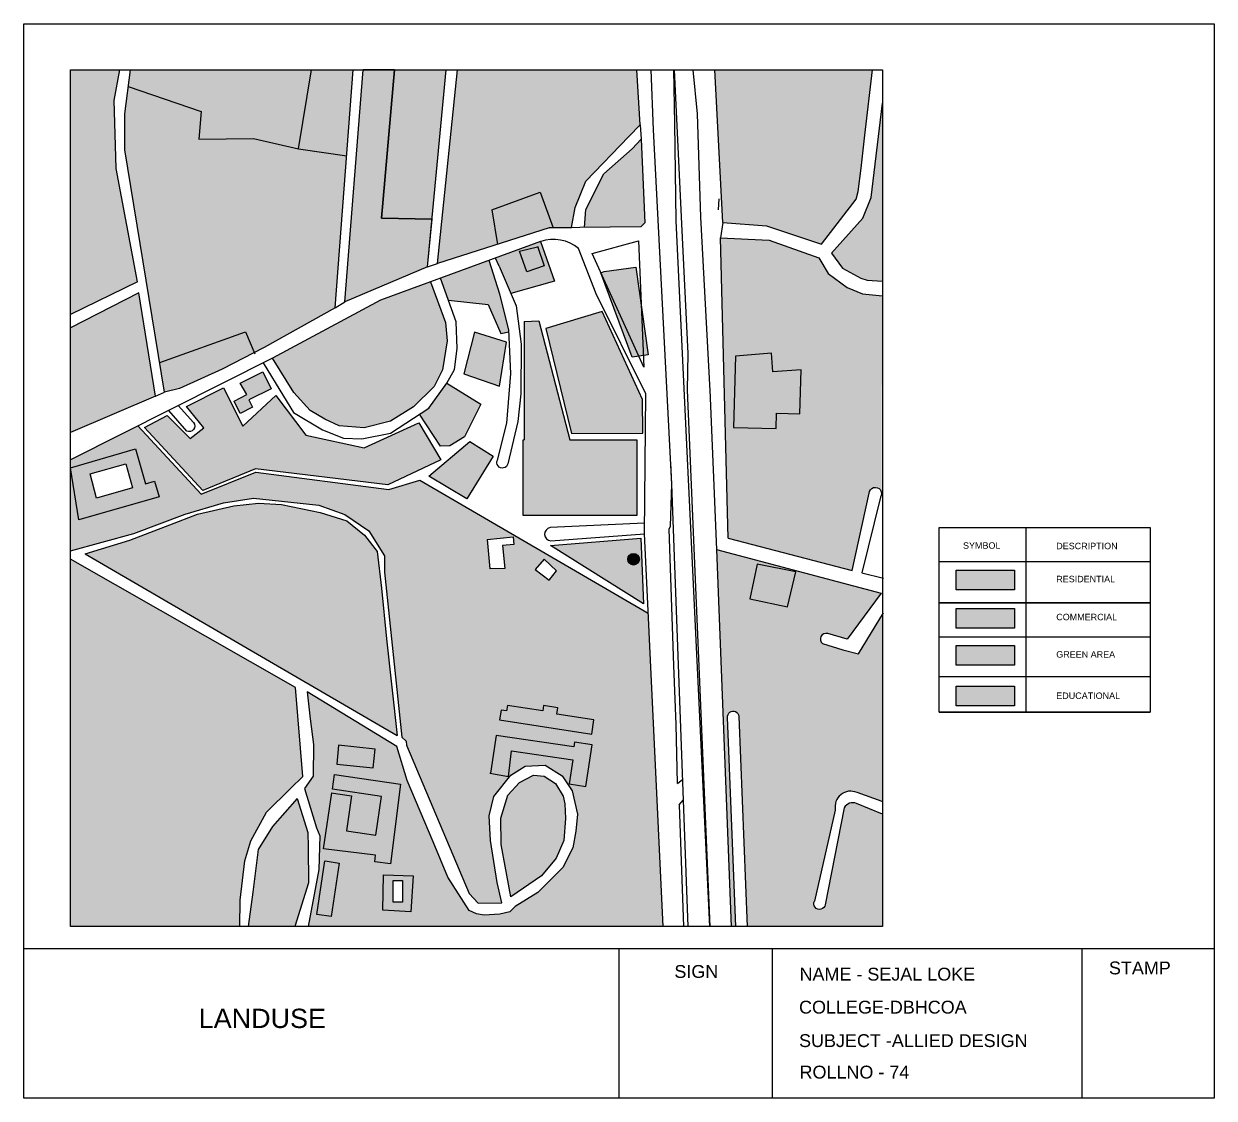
# Model space of a CAD drawing. Header units: millimetres. Extents: x -75360 to 914439, y -5036 to 71141.
# Drawn here: x 305610 to 342651, y -4329 to 29103 of the extents above; entities that cross this region are included whole.
import ezdxf

# ---------------------------------------------------------------- set-up
doc = ezdxf.new("R2010")
doc.units = ezdxf.units.MM
doc.styles.get("Standard").update_dxf_attribs({"font": 'arial.ttf'})

msp = doc.modelspace()

# ---------------------------------------------------------------- hatches: boundary and pattern name
at = {"true_color": 0xf8d731}
h = msp.add_hatch(color=40, dxfattribs=at)
h.dxf.hatch_style = 1
h.paths.add_polyline_path([(315660, 24996), (314155, 25212), (312752, 25539), (311051, 25515), (311130, 26378), (308861, 27148), (308754, 26305), (308755, 26017), (308757, 25178), (309841, 18559), (312507, 19515), (312780, 18869), (313093, 19028), (315303, 20262)])
h.paths.add_polyline_path([(315861, 27673), (314559, 27673), (314155, 25212), (315660, 24996)])
h.paths.add_polyline_path([(318755, 27672), (317148, 27672), (316741, 23060), (318312, 23028)])
h.paths.add_polyline_path([(324435, 25597), (324786, 25962), (324681, 27670), (319102, 27672), (318483, 21640), (320345, 22238), (320170, 23317), (321677, 23868), (322083, 22757), (322652, 22764), (322770, 23384), (323098, 24204)])
h.paths.add_polyline_path([(314386, 16299), (313449, 17538), (312427, 16578), (311823, 17777), (310674, 17198), (311210, 16528), (310785, 16195), (310073, 16912), (309361, 16545), (311183, 14583), (312824, 15252), (316932, 14757), (318586, 15537), (317906, 16684), (316197, 15904)])
h.paths.add_polyline_path([(320218, 15648), (319488, 16110), (318215, 15027), (319394, 14325)])
h.paths.add_polyline_path([(324686, 16154), (322596, 16154), (321636, 19863), (321182, 19836), (321182, 16154), (321150, 16154), (321150, 13806), (324686, 13806)])
h.paths.add_polyline_path([(324807, 13099), (322000, 12872), (324897, 11050)])
h.paths.add_polyline_path([(324402, 12443, -1), (324764, 12443, -1)], flags=16)
h.paths.add_polyline_path([(320631, 19195), (319634, 19511), (319299, 18208), (320408, 17826)])
h.paths.add_polyline_path([(331663, 24612), (331783, 25641), (332021, 27667), (327115, 27669), (327362, 22916), (328721, 22818), (330433, 22251), (331509, 23643), (331577, 23885)])
h.paths.add_polyline_path([(332331, 10723), (331584, 9497), (331090, 9623), (330458, 9815, -0.804471), (330624, 10127), (331230, 9956), (332286, 11385), (327167, 12746), (327619, 1012), (327769, 1012), (327511, 7515, -1.0475), (327860, 7550), (328116, 1012), (332331, 1012), (332331, 4509), (331523, 4840, 0.375622), (331136, 4708), (330549, 1691, -1.147601), (330211, 1807), (330861, 4638, -0.606709), (331537, 5183), (332331, 4902)])
h.paths.add_polyline_path([(329371, 10965), (328201, 11212), (328429, 12291), (329633, 12045)], flags=16)
h.paths.add_polyline_path([(331703, 20704), (331233, 20898), (330640, 21332), (330349, 21817), (328802, 22366), (327290, 22441), (327527, 13096), (331389, 12093), (331916, 14493, -0.982637), (332301, 14486), (332315, 20641)])
h.paths.add_polyline_path([(329760, 16963), (329035, 16982), (329022, 16509), (327697, 16545), (327756, 18764), (328874, 18851), (328918, 18272), (329797, 18340)], flags=16)
h.paths.add_polyline_path([(309194, 20731), (307067, 19641), (307067, 16383), (309707, 17513)])
h.paths.add_polyline_path([(308484, 24604), (308450, 25669), (308418, 26716), (308602, 27675), (307067, 27675), (307067, 20054), (309148, 21075)])
h.paths.add_polyline_path([(332331, 26635), (331972, 23696), (331717, 23060), (330741, 21971), (331089, 21497), (331653, 21189), (331854, 21128), (332331, 21098)])
h.paths.add_polyline_path([(337665, 6924), (339302, 6924), (339302, 7336), (337665, 7336)], flags=9)
h.paths.add_polyline_path([(337672, 10432), (339666, 10432), (339666, 10844), (337672, 10844)], flags=9)
h.paths.add_polyline_path([(337664, 11613), (339596, 11613), (339596, 12025), (337664, 12025)], flags=9)
h.paths.add_polyline_path([(339251, -701), (341376, -701), (341376, 123), (339251, 123)], flags=9)
h.paths.add_polyline_path([(337671, 9269), (339604, 9269), (339604, 9681), (337671, 9681)], flags=9)
h.paths.add_polyline_path([(337686, 4580), (339292, 4580), (339292, 4992), (337686, 4992)], flags=9)
h.paths.add_polyline_path([(329605, -1921), (335022, -1921), (335022, -1097), (329605, -1097)], flags=9)
h.paths.add_polyline_path([(337664, 5638), (339286, 5638), (339286, 6050), (337664, 6050)], flags=9)
h.paths.add_polyline_path([(310883, -2483), (317098, -2483), (317098, -1247), (310883, -1247)], flags=9)
h.paths.add_polyline_path([(329604, -3943), (333221, -3943), (333221, -3119), (329604, -3119)], flags=9)
h.paths.add_polyline_path([(334772, 12655), (336037, 12655), (336037, 13068), (334772, 13068)], flags=9)
h.paths.add_polyline_path([(337665, 12641), (339674, 12641), (339674, 13053), (337665, 13053)], flags=9)
h.paths.add_polyline_path([(329606, -894), (335271, -894), (335271, -70), (329606, -70)], flags=9)
h.paths.add_polyline_path([(325729, -812), (327295, -812), (327295, 13), (325729, 13)], flags=9)
h.paths.add_polyline_path([(337664, 7982), (339751, 7982), (339751, 8395), (337664, 8395)], flags=9)
h.paths.add_polyline_path([(329607, -2963), (336918, -2963), (336918, -2139), (329607, -2139)], flags=9)
at = {"true_color": 0x4554a5}
h = msp.add_hatch(color=175, dxfattribs=at)
h.dxf.hatch_style = 1
h.paths.add_polyline_path([(314559, 27673), (308927, 27675), (308861, 27148), (311130, 26378), (311051, 25515), (312752, 25539), (314155, 25212)])
h.paths.add_polyline_path([(311735, 26489), (312488, 26332), (312581, 26813), (314155, 26509), (313962, 25509), (311651, 25956)], flags=0)
h.paths.add_polyline_path([(314155, 26509), (312581, 26813), (312488, 26332), (311735, 26489), (311651, 25956), (313962, 25509)], flags=16)
h.paths.add_polyline_path([(312780, 18869), (312507, 19515), (309841, 18559), (309992, 17642), (310458, 17752), (311779, 18360)])
h.paths.add_polyline_path([(324824, 25514), (324543, 25217), (323663, 24430), (323093, 23322), (323053, 22769), (324807, 22790), (324930, 22908)])
h.paths.add_polyline_path([(324822, 20331), (324653, 21530), (323670, 21392), (323567, 21359), (324745, 18759), (324884, 18779)])
h.paths.add_polyline_path([(323567, 21359), (324537, 18730), (324745, 18759)])
h.paths.add_polyline_path([(324822, 20331), (324884, 18779), (325038, 18800)])
h.paths.add_polyline_path([(321688, 22330), (320288, 21815), (320398, 21557), (320761, 20714), (322120, 21094)])
h.paths.add_polyline_path([(321264, 21385), (321038, 22026), (321598, 22167), (321798, 21574)], flags=16)
h.paths.add_polyline_path([(337665, 6924), (339302, 6924), (339302, 7336), (337665, 7336)], flags=9)
h.paths.add_polyline_path([(337672, 10432), (339666, 10432), (339666, 10844), (337672, 10844)], flags=9)
h.paths.add_polyline_path([(337664, 11613), (339596, 11613), (339596, 12025), (337664, 12025)], flags=9)
h.paths.add_polyline_path([(339251, -701), (341376, -701), (341376, 123), (339251, 123)], flags=9)
h.paths.add_polyline_path([(337671, 9269), (339604, 9269), (339604, 9681), (337671, 9681)], flags=9)
h.paths.add_polyline_path([(337686, 4580), (339292, 4580), (339292, 4992), (337686, 4992)], flags=9)
h.paths.add_polyline_path([(329605, -1921), (335022, -1921), (335022, -1097), (329605, -1097)], flags=9)
h.paths.add_polyline_path([(337664, 5638), (339286, 5638), (339286, 6050), (337664, 6050)], flags=9)
h.paths.add_polyline_path([(310883, -2483), (317098, -2483), (317098, -1247), (310883, -1247)], flags=9)
h.paths.add_polyline_path([(329604, -3943), (333221, -3943), (333221, -3119), (329604, -3119)], flags=9)
h.paths.add_polyline_path([(334772, 12655), (336037, 12655), (336037, 13068), (334772, 13068)], flags=9)
h.paths.add_polyline_path([(337665, 12641), (339674, 12641), (339674, 13053), (337665, 13053)], flags=9)
h.paths.add_polyline_path([(329606, -894), (335271, -894), (335271, -70), (329606, -70)], flags=9)
h.paths.add_polyline_path([(325729, -812), (327295, -812), (327295, 13), (325729, 13)], flags=9)
h.paths.add_polyline_path([(337664, 7982), (339751, 7982), (339751, 8395), (337664, 8395)], flags=9)
h.paths.add_polyline_path([(329607, -2963), (336918, -2963), (336918, -2139), (329607, -2139)], flags=9)
h = msp.add_hatch(color=175, dxfattribs=at)
h.dxf.hatch_style = 1
h.paths.add_polyline_path([(318312, 23028), (316741, 23060), (317148, 27672), (316168, 27672), (315596, 20452), (318170, 21539)])
h.paths.add_polyline_path([(321677, 23868), (320170, 23317), (320345, 22238), (321957, 22755), (322083, 22757)])
h.paths.add_polyline_path([(320086, 21740), (318580, 21187), (318822, 20506), (320058, 20369), (320450, 19462), (320700, 19514), (320697, 19580), (320425, 20685)])
h.paths.add_polyline_path([(329797, 18340), (328918, 18272), (328874, 18851), (327756, 18764), (327697, 16545), (329022, 16509), (329035, 16982), (329760, 16963)])
h = msp.add_hatch(color=175, dxfattribs=at)
h.dxf.hatch_style = 1
h.paths.add_polyline_path([(321598, 22167), (321038, 22026), (321264, 21385), (321798, 21574)])
h.paths.add_polyline_path([(314155, 26509), (312581, 26813), (312488, 26332), (311735, 26489), (311651, 25956), (313962, 25509)])
at = {"true_color": 0xf8d731}
h = msp.add_hatch(color=40, dxfattribs=at)
h.dxf.hatch_style = 1
h.paths.add_polyline_path([(318782, 19240), (318734, 19806), (318268, 21072), (316712, 20499), (313348, 18698), (314015, 17631), (314516, 17073), (314977, 16802), (315427, 16589), (316198, 16531), (317017, 16734), (317739, 17180), (318379, 17819), (318636, 18332)])
at = {"true_color": 0x139b48}
h = msp.add_hatch(color=114, dxfattribs=at)
h.dxf.hatch_style = 1
h.paths.add_polyline_path([(323607, 20152), (321857, 19623), (322650, 16350), (324868, 16360), (324864, 17408)])
h.paths.add_polyline_path([(325041, 10765), (317937, 14899), (316967, 14610), (312830, 15156), (311132, 14463), (309161, 16591), (307067, 15538), (307067, 15284), (309086, 15881), (309399, 14786), (309679, 14866), (309817, 14385), (307325, 13672), (307067, 15284), (307067, 12704), (309038, 13246), (310627, 13843), (311826, 14199), (312752, 14339), (314786, 14127), (315596, 13833), (316350, 13324), (316833, 12551), (316833, 12035), (317373, 6905), (317510, 6783), (317518, 6661), (319471, 2045), (319745, 1740), (320484, 1748), (320338, 2380), (320131, 3686), (320086, 4457), (320238, 5060), (320760, 5719), (321215, 6000), (321829, 6033), (322365, 5704), (322677, 5240), (322838, 4508), (322786, 3977), (322690, 3464), (322379, 2851), (321601, 2069), (320899, 1637), (320731, 1474), (320419, 1397), (319933, 1363), (319693, 1411), (319467, 1512), (318804, 2553), (318343, 3650), (317541, 5554), (317214, 6616), (314423, 8313), (314525, 7479), (314621, 6680), (314611, 5694), (314347, 5311), (314717, 4087), (314816, 3836), (314787, 2786), (314457, 1012), (325507, 1012)])
h.paths.add_polyline_path([(320121, 12142), (320034, 13061), (320832, 13136), (320855, 12898), (320505, 12865), (320573, 12151)], flags=16)
h.paths.add_polyline_path([(320461, 7748), (320634, 7722), (320661, 7894), (321758, 7726), (321782, 7886), (322227, 7818), (322197, 7624), (323350, 7448), (323282, 7002), (320414, 7441)], flags=16)
h.paths.add_polyline_path([(321521, 12123), (321805, 12440), (322188, 12086), (321956, 11786)], flags=16)
h.paths.add_polyline_path([(320305, 6960), (322728, 6602), (322750, 6749), (323293, 6668), (323102, 5374), (322584, 5451), (322695, 6201), (320784, 6483), (320696, 5679), (320131, 5782)], flags=16)
h.paths.add_polyline_path([(316539, 6532), (316480, 5953), (315353, 6069), (315402, 6652)], flags=16)
h.paths.add_polyline_path([(317332, 5438), (317025, 2963), (316532, 3025), (316558, 3231), (314935, 3432), (315193, 5169), (315809, 5078), (315647, 3992), (316567, 3856), (316745, 5059), (315212, 5287), (315280, 5743)], flags=16)
h.paths.add_polyline_path([(317721, 2587), (317649, 1468), (316781, 1524), (316803, 2617)], flags=16)
h.paths.add_polyline_path([(317396, 2446), (317396, 1775), (317098, 1775), (317098, 2446)], flags=0)
h.paths.add_polyline_path([(315419, 2988), (315174, 1326), (314732, 1391), (314980, 3054)], flags=16)
h.paths.add_polyline_path([(316737, 11546), (316608, 12682), (316210, 13194), (315657, 13633), (314836, 13894), (313632, 14144), (312910, 14185), (312148, 14107), (311017, 13843), (310150, 13509), (308904, 13031), (307520, 12607), (317223, 6959), (316900, 9960)], flags=17)
h.paths.add_polyline_path([(314066, 8453), (307067, 12441), (307067, 1012), (312327, 1012), (312337, 1833), (312492, 3057), (312670, 3684), (313166, 4575), (313911, 5306), (314294, 5682)], flags=17)
h.paths.add_polyline_path([(314472, 2369), (314453, 3483), (314445, 3940), (314120, 5001), (313344, 4126), (312902, 3413), (312732, 2081), (312595, 1012), (314047, 1012)], flags=17)
h.paths.add_polyline_path([(322440, 4834), (322393, 5070), (322155, 5465), (321802, 5694), (321472, 5726), (321035, 5492), (320673, 5104), (320449, 4386), (320460, 3565), (320763, 1937), (321720, 2591), (322180, 3139), (322410, 3685), (322470, 4372)], flags=17)
at = {"true_color": 0xf8d731}
h = msp.add_hatch(color=40, dxfattribs=at)
h.dxf.hatch_style = 1
h.paths.add_polyline_path([(313044, 18277), (312340, 17924), (312550, 17563), (312154, 17364), (312346, 16981), (312725, 17172), (312612, 17397), (313310, 17748)])
at = {"true_color": 0x139b48}
h = msp.add_hatch(color=114, dxfattribs=at)
h.dxf.hatch_style = 1
h.paths.add_polyline_path([(319836, 17268), (318776, 17919), (318213, 17142), (317924, 16954), (318572, 15958), (318864, 15966), (319318, 16249)])
at = {"true_color": 0x991b1e}
h = msp.add_hatch(color=244, dxfattribs=at)
h.dxf.hatch_style = 1
h.paths.add_polyline_path([(309817, 14385), (309679, 14866), (309399, 14786), (309086, 15881), (307067, 15284), (307325, 13672)])
h.paths.add_polyline_path([(307867, 14346), (307677, 15099), (308786, 15412), (308997, 14664)], flags=16)
at = {"true_color": 0xfe1916}
h = msp.add_hatch(color=1, dxfattribs=at)
h.dxf.hatch_style = 1
h.paths.add_polyline_path([(324764, 12443, 1), (324402, 12443, 1)])
at = {"true_color": 0xf8d731}
h = msp.add_hatch(color=40, dxfattribs=at)
h.dxf.hatch_style = 1
h.paths.add_polyline_path([(329633, 12045), (328429, 12291), (328201, 11212), (329371, 10965)])
h = msp.add_hatch(color=40, dxfattribs=at)
h.dxf.hatch_style = 1
h.paths.add_polyline_path([(336438, 12098), (334619, 12098), (334619, 11492), (336438, 11492)])
at = {"true_color": 0x105689}
h = msp.add_hatch(color=146, dxfattribs=at)
h.dxf.hatch_style = 1
h.paths.add_polyline_path([(336438, 10905), (334619, 10905), (334619, 10299), (336438, 10299)])
at = {"true_color": 0x139b48}
h = msp.add_hatch(color=114, dxfattribs=at)
h.dxf.hatch_style = 1
h.paths.add_polyline_path([(336438, 9753), (334619, 9753), (334619, 9148), (336438, 9148)])
at = {"true_color": 0x991b1e}
h = msp.add_hatch(color=244, dxfattribs=at)
h.dxf.hatch_style = 1
h.paths.add_polyline_path([(336438, 8488), (334619, 8488), (334619, 7882), (336438, 7882)])
h = msp.add_hatch(color=244, dxfattribs=at)
h.dxf.hatch_style = 1
h.paths.add_polyline_path([(322197, 7624), (322227, 7818), (321782, 7886), (321758, 7726), (320661, 7894), (320634, 7722), (320461, 7748), (320414, 7441), (323282, 7002), (323350, 7448)])
h.paths.add_polyline_path([(320305, 6960), (320131, 5782), (320696, 5679), (320784, 6483), (322695, 6201), (322584, 5451), (323102, 5374), (323293, 6668), (322750, 6749), (322728, 6602)])
at = {"true_color": 0x4554a5}
h = msp.add_hatch(color=175, dxfattribs=at)
h.dxf.hatch_style = 1
h.paths.add_polyline_path([(317332, 5438), (315280, 5743), (315212, 5287), (316745, 5059), (316567, 3856), (315647, 3992), (315809, 5078), (315193, 5169), (314935, 3432), (316558, 3231), (316532, 3025), (317025, 2963)])
h.paths.add_polyline_path([(315419, 2988), (314980, 3054), (314732, 1391), (315174, 1326)])
h.paths.add_polyline_path([(317721, 2587), (316803, 2617), (316781, 1524), (317649, 1468)])
h.paths.add_polyline_path([(317396, 1775), (317098, 1775), (317098, 2446), (317396, 2446)], flags=16)
h.paths.add_polyline_path([(316539, 6532), (315402, 6652), (315353, 6069), (316480, 5953)])

# ---------------------------------------------------------------- linework, layer by layer
for p, q in [((307067, 27675), (332331, 27667)), ((307067, 1012), (307067, 27675)), ((332331, 27667), (332331, 1012)), ((324786, 25962), (324824, 25514)), ((327362, 22916), (327290, 22441)), ((321038, 22026), (321598, 22167)), ((318170, 21539), (318483, 21640)), ((309148, 21075), (307067, 20054)), ((309194, 20731), (307067, 19641)), ((315303, 20262), (315596, 20452)), ((309707, 17513), (307067, 16383)), ((309707, 17513), (309992, 17642)), ((307677, 15099), (308786, 15412)), ((308786, 15412), (308997, 14664)), ((307867, 14346), (307677, 15099)), ((308997, 14664), (307867, 14346)), ((336792, 13429), (336792, 11085)), ((334090, 12372), (340660, 12372)), ((336792, 11085), (336792, 7683)), ((334090, 10028), (340660, 10028)), ((334090, 8788), (340660, 8788)), ((334090, 7683), (340660, 7683)), ((332331, 1012), (307067, 1012)), ((305610, 326), (342651, 326)), ((324130, 326), (324130, -4329)), ((328901, 326), (328901, -4329)), ((338536, 326), (338536, -4329))]:
    msp.add_line(p, q)
for points in [[(305610, 29103), (342651, 29103), (342651, -4329), (305610, -4329)], [(334090, 13429), (340660, 13429), (340660, 11085), (334090, 11085)], [(334619, 12098), (336438, 12098), (336438, 11492), (334619, 11492)], [(334090, 11085), (340660, 11085), (340660, 7683), (334090, 7683)], [(334619, 10905), (336438, 10905), (336438, 10299), (334619, 10299)], [(334619, 9753), (336438, 9753), (336438, 9148), (334619, 9148)], [(334619, 8488), (336438, 8488), (336438, 7882), (334619, 7882)], [(317098, 2446), (317396, 2446), (317396, 1775), (317098, 1775)]]:
    msp.add_lwpolyline(points, close=True)
for points in [[(309148, 21075), (308484, 24604), (308450, 25669), (308418, 26716), (308600, 27667)], [(308757, 25178), (308755, 26017), (308754, 26305), (308927, 27675)], [(314155, 25212), (314559, 27673)], [(315303, 20262), (315861, 27673)], [(318170, 21539), (315596, 20452), (316168, 27672)], [(318170, 21539), (318312, 23028), (316741, 23060), (317148, 27672), (316168, 27672)], [(317148, 27672), (316741, 23060), (318312, 23028)], [(318170, 21539), (318755, 27672)], [(324807, 22790), (321957, 22755), (318483, 21640), (319102, 27672)], [(323098, 24204), (324435, 25597), (324786, 25962), (324681, 27670)], [(326279, 1012), (325777, 14777), (325200, 25801), (325131, 27670)], [(326958, 1012), (325909, 22971), (325865, 26000), (325841, 27669)], [(325848, 27669), (326078, 22876), (326272, 18841), (326250, 17703), (326958, 1012)], [(326432, 27669), (326565, 26298), (326669, 23088), (326954, 17684)], [(327362, 22916), (327115, 27669)], [(331509, 23643), (331577, 23885), (331663, 24612), (331783, 25641), (332021, 27672)], [(308861, 27148), (311130, 26378), (311051, 25515), (312752, 25539), (314155, 25212), (315660, 24996)], [(331972, 23696), (332331, 26635)], [(323663, 24430), (324543, 25217)], [(324543, 25217), (324824, 25514), (324930, 22908), (324807, 22790)], [(315303, 20262), (313093, 19028), (311779, 18360), (310458, 17752), (309992, 17642), (308757, 25178)], [(321957, 22755), (322652, 22764), (322770, 23384), (323098, 24204)], [(323053, 22769), (323093, 23322), (323663, 24430)], [(320170, 23317), (321677, 23868), (322083, 22757)], [(327231, 23317), (327247, 23654)], [(327362, 22916), (328721, 22818), (330433, 22251), (331509, 23643)], [(330741, 21971), (331717, 23060), (331972, 23696)], [(320170, 23317), (320345, 22238)], [(321688, 22330), (316712, 20499), (313348, 18698), (307067, 15538)], [(321688, 22330), (322120, 21094), (320761, 20714)], [(323297, 21952), (324741, 22348), (324898, 18420), (323297, 21952)], [(327527, 13096), (327290, 22441), (328802, 22366), (330349, 21817), (330640, 21332), (331233, 20898), (331703, 20704), (332328, 20640)], [(321593, 22180), (321798, 21574), (321264, 21385), (321038, 22026)], [(330741, 21971), (331089, 21497), (331653, 21189), (331854, 21128), (332331, 21098)], [(320398, 21557), (320288, 21815)], [(323670, 21392), (324653, 21530), (325038, 18800), (324537, 18730), (323567, 21359), (323670, 21392)], [(313058, 18552), (313691, 17520), (314004, 17009), (314901, 16466), (315553, 16209), (316126, 16189), (317025, 16369), (318213, 17142), (318776, 17919), (319010, 18351), (319097, 18999), (319063, 19825), (318580, 21187)], [(318268, 21072), (318734, 19806), (318782, 19240), (318636, 18332), (318379, 17819), (317739, 17180), (317017, 16734), (316198, 16531), (315427, 16589), (314977, 16802), (314516, 17073), (314015, 17631), (313348, 18698)], [(309707, 17513), (309194, 20731)], [(318822, 20506), (320058, 20369), (320450, 19462), (320700, 19514)], [(324923, 13236), (324961, 17586), (323418, 20702)], [(323607, 20152), (321857, 19623), (322650, 16350), (324868, 16360), (324864, 17408), (323607, 20152)], [(321182, 19836), (321636, 19863), (322596, 16154)], [(321182, 19836), (321182, 16154)], [(309841, 18559), (312507, 19515), (312795, 18835)], [(319634, 19511), (319299, 18208), (320408, 17826), (320631, 19195), (319634, 19511)], [(327756, 18764), (327697, 16545), (329022, 16509), (329035, 16982), (329760, 16963), (329797, 18340), (328918, 18272), (328874, 18851), (327756, 18764)], [(312340, 17924), (313044, 18277), (313310, 17748), (312612, 17397), (312725, 17172), (312346, 16981), (312154, 17364), (312550, 17563), (312340, 17924)], [(318776, 17919), (319836, 17268), (319318, 16249), (318864, 15966), (318572, 15958), (317924, 16954)], [(309361, 16545), (310073, 16912), (310785, 16195), (311210, 16528), (310674, 17198), (311823, 17777), (312427, 16578), (313449, 17538), (314386, 16299), (316197, 15904), (317906, 16684), (318586, 15537), (316932, 14757), (312824, 15252), (311183, 14583), (309361, 16545)], [(326953, 17703), (327167, 12746)], [(310681, 16430), (310118, 17073)], [(309161, 16591), (311132, 14463), (312830, 15156), (316967, 14610), (317937, 14899), (325041, 10765)], [(318215, 15027), (319488, 16110), (320218, 15648), (319394, 14325), (318215, 15027)], [(322596, 16154), (324686, 16154), (324686, 13806), (321150, 13806), (321150, 16154), (321182, 16154)], [(309086, 15881), (309399, 14786), (309679, 14866), (309817, 14385), (307325, 13672), (307067, 15284), (309086, 15881)], [(325729, 13474), (325777, 14777), (325742, 15442)], [(327527, 13096), (331389, 12093), (331916, 14493)], [(307067, 12704), (309038, 13246), (310627, 13843), (311826, 14199), (312752, 14339), (314786, 14127), (315596, 13833), (316350, 13324), (316833, 12551), (316833, 12035), (317373, 6905), (317510, 6783), (317518, 6661), (319471, 2045), (319745, 1740), (320484, 1748), (320338, 2380), (320131, 3686), (320086, 4457), (320238, 5060), (320760, 5719), (321215, 6000), (321829, 6033), (322365, 5704), (322677, 5240), (322838, 4508), (322786, 3977), (322690, 3464), (322379, 2851), (321601, 2069), (320899, 1637), (320731, 1474), (320419, 1397), (319933, 1363), (319693, 1411), (319467, 1512), (318804, 2553), (318343, 3650), (317541, 5554), (317214, 6616), (314423, 8313), (314525, 7479), (314621, 6680), (314611, 5694), (314347, 5311), (314717, 4087), (314816, 3836), (314787, 2786), (314457, 1012)], [(307520, 12607), (308904, 13031), (310150, 13509), (311017, 13843), (312148, 14107), (312910, 14185), (313632, 14144), (314836, 13894), (315657, 13633), (316210, 13194), (316608, 12682), (316737, 11546), (316900, 9960), (317223, 6959)], [(332263, 14372), (331690, 12020), (332359, 11857)], [(325951, 5467), (325905, 7295), (325838, 9132), (325687, 13380), (325729, 13474)], [(320030, 13060), (320832, 13136), (320855, 12898), (320505, 12865), (320573, 12151), (320121, 12142), (320034, 13061)], [(322000, 12872), (324807, 13099), (324897, 11050), (322000, 12872)], [(325507, 1012), (324923, 13236)], [(307520, 12607), (317223, 6959)], [(327167, 12746), (327619, 1012)], [(327167, 12746), (332286, 11385)], [(312327, 1012), (312337, 1833), (312492, 3057), (312670, 3684), (313166, 4575), (313911, 5306), (314294, 5682), (314066, 8453), (307067, 12441)], [(321805, 12440), (321521, 12123), (321956, 11786), (322188, 12086), (321805, 12440)], [(328429, 12291), (328201, 11212), (329371, 10965), (329633, 12045), (328429, 12291)], [(320414, 7441), (323282, 7002), (323350, 7448), (322197, 7624), (322227, 7818), (321782, 7886), (321758, 7726), (320661, 7894), (320634, 7722), (320461, 7748), (320414, 7441)], [(327860, 7550), (328116, 1012)], [(320114, 5785), (320696, 5679), (320784, 6483), (322695, 6201), (322584, 5451), (323102, 5374), (323293, 6668), (322750, 6749), (322728, 6602), (320305, 6960), (320131, 5782)], [(315402, 6652), (315353, 6069), (316480, 5953), (316539, 6532), (315402, 6652)], [(315172, 5172), (315809, 5078), (315647, 3992), (316567, 3856), (316745, 5059), (315212, 5287), (315280, 5743), (317332, 5438), (317025, 2963), (316532, 3025), (316558, 3231), (314935, 3432), (315193, 5169)], [(320763, 1937), (320460, 3565), (320449, 4386), (320673, 5104), (321035, 5492), (321472, 5726), (321802, 5694), (322155, 5465), (322393, 5070), (322440, 4834), (322470, 4372), (322410, 3685), (322180, 3139), (321720, 2591), (320763, 1937)], [(325951, 5467), (326112, 5597)], [(314120, 5001), (313344, 4126), (312902, 3413), (312732, 2081), (312595, 1012)], [(314120, 5001), (314445, 3940), (314453, 3483), (314472, 2369), (314047, 1012)], [(326006, 4800), (326135, 4957)], [(326006, 4800), (326140, 1012)], [(314982, 3053), (315419, 2988), (315174, 1326), (314732, 1391), (314980, 3054)], [(316803, 2617), (317721, 2587), (317649, 1468), (316781, 1524), (316803, 2617)]]:
    msp.add_lwpolyline(points)
for points in [[(323418, 20702), (322872, 22113, 0.257785), (321695, 22333, 1.046902)], [(320398, 21557), (320927, 20329), (321091, 19136), (321071, 17590), (320985, 16724), (320672, 15412, -1.121354), (320348, 15529), (320637, 16675), (320762, 18217), (320697, 19580), (320425, 20685), (320086, 21740)], [(310415, 17222), (310885, 16692, -0.844105), (310681, 16430)], [(331916, 14493, -1.357059), (332263, 14372, 1.597727)], [(324927, 13568), (321986, 13425, 0.910234), (322013, 13019), (324923, 13236)], [(332286, 11385), (331230, 9956), (330624, 10127, 0.804471), (330458, 9815), (331090, 9623), (331584, 9497), (332359, 10769)], [(327769, 1012), (327511, 7515, -1.0475), (327860, 7550, -0.571225)], [(332316, 4907), (331537, 5183, 0.606709), (330861, 4638), (330211, 1807)], [(332332, 4509), (331523, 4840, 0.375622), (331136, 4708), (330549, 1691, -1.147601), (330211, 1807, -0.607742)]]:
    msp.add_lwpolyline(points, format="xyb")
msp.add_circle((324583, 12443), 181)

# ---------------------------------------------------------------- texts
at = {"attachment_point": 1}
for s, insert, char_height in [('SYMBOL', (334835, 12968), 200), ('DESCRIPTION', (337736, 12954), 200), ('RESIDENTIAL', (337736, 11926), 200), ('COMMERCIAL', (337736, 10744), 200), ('GREEN AREA', (337736, 9581), 200), ('EDUCATIONAL', (337736, 8295), 200), ('SIGN', (325854, -186), 400), ('NAME - SEJAL LOKE', (329748, -269), 400), ('STAMP', (339376, -76), 400), ('COLLEGE-DBHCOA', (329733, -1296), 400), ('LANDUSE ', (311053, -1545), 600), ('SUBJECT -ALLIED DESIGN', (329733, -2338), 400), ('ROLLNO - 74', (329748, -3317), 400)]:
    msp.add_mtext(s, dxfattribs=dict(at, insert=insert, char_height=char_height))

doc.saveas('drawing.dxf')
